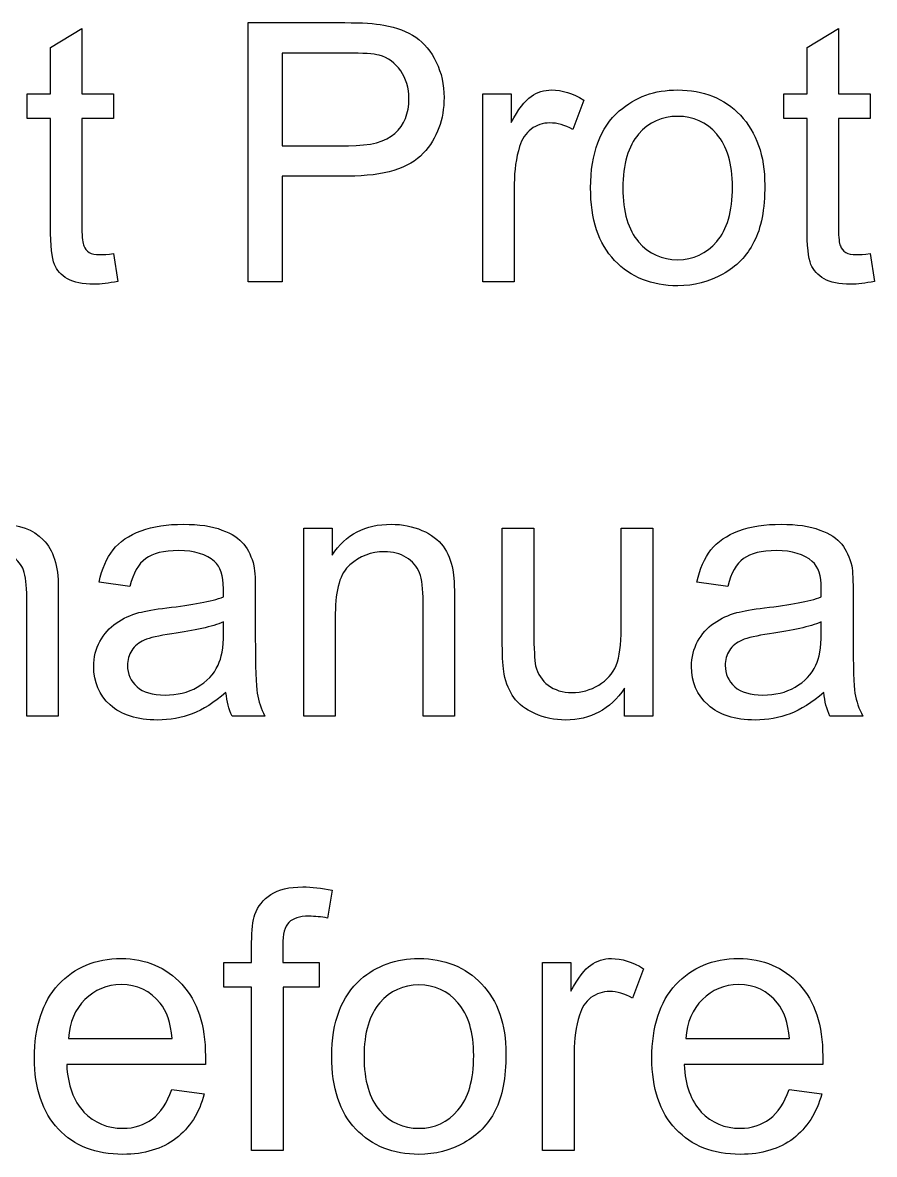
# Model space of a CAD drawing. Extents: x -45 to 645, y -160 to 467.
# Drawn here: x 376.39 to 380.54, y 147.13 to 152.65 of the extents above; entities that cross this region are included whole.
import ezdxf

# ---------------------------------------------------------------- set-up
doc = ezdxf.new("R2010")
doc.units = 0
doc.layers.add('layer 1', color=7, linetype='Continuous')

msp = doc.modelspace()

# ---------------------------------------------------------------- linework, layer by layer
at = {"layer": 'layer 1', "color": 7, "true_color": 0xffffff}
for points, knots in [([(377.6574, 151.3822), (377.6574, 151.3822), (377.6574, 151.8973), (377.6574, 151.8973), (377.6574, 151.8973), (377.9786, 151.8973), (377.9786, 151.8973), (378.155, 151.8973), (378.2772, 151.9343), (378.3453, 152.0084), (378.4135, 152.0825), (378.4466, 152.1742), (378.4466, 152.28), (378.4466, 152.3436), (378.4344, 152.4), (378.4082, 152.4529), (378.3837, 152.5042), (378.3506, 152.5446), (378.3087, 152.5746), (378.2668, 152.603), (378.2161, 152.6222), (378.1532, 152.6328), (378.1096, 152.6417), (378.0467, 152.6451), (377.9629, 152.6451), (377.9629, 152.6451), (377.4915, 152.6452), (377.4915, 152.6452), (377.4915, 152.6452), (377.4915, 151.3822), (377.4915, 151.3822), (377.4915, 151.3822), (377.6574, 151.3822), (377.6574, 151.3822)], [0, 0, 0, 0, 0.090909, 0.090909, 0.090909, 0.181818, 0.181818, 0.181818, 0.272727, 0.272727, 0.272727, 0.363636, 0.363636, 0.363636, 0.454545, 0.454545, 0.454545, 0.545455, 0.545455, 0.545455, 0.636364, 0.636364, 0.636364, 0.727273, 0.727273, 0.727273, 0.818182, 0.818182, 0.818182, 0.909091, 0.909091, 0.909091, 1, 1, 1, 1]), ([(376.7693, 151.5145), (376.7465, 151.5145), (376.7291, 151.518), (376.7168, 151.5251), (376.7047, 151.534), (376.6959, 151.5427), (376.6907, 151.5568), (376.6854, 151.5693), (376.6819, 151.5974), (376.6819, 151.6415), (376.6819, 151.6415), (376.6819, 152.1777), (376.6819, 152.1777), (376.6819, 152.1777), (376.8356, 152.1777), (376.8356, 152.1777), (376.8356, 152.1777), (376.8356, 152.2978), (376.8356, 152.2978), (376.8356, 152.2978), (376.6819, 152.2978), (376.6819, 152.2978), (376.6819, 152.2978), (376.6819, 152.6171), (376.6819, 152.6171), (376.6819, 152.6171), (376.5283, 152.5236), (376.5283, 152.5236), (376.5283, 152.5236), (376.5283, 152.2978), (376.5283, 152.2978), (376.5283, 152.2978), (376.4148, 152.2978), (376.4148, 152.2978), (376.4148, 152.2978), (376.4148, 152.1777), (376.4148, 152.1777), (376.4148, 152.1777), (376.5283, 152.1777), (376.5283, 152.1777), (376.5283, 152.1777), (376.5283, 151.6505), (376.5283, 151.6505), (376.5283, 151.5568), (376.5352, 151.4968), (376.5475, 151.4668), (376.5597, 151.4387), (376.5806, 151.4139), (376.6121, 151.3963), (376.6418, 151.3788), (376.6854, 151.3698), (376.7413, 151.3698), (376.7745, 151.3699), (376.8129, 151.3751), (376.8565, 151.384), (376.8565, 151.384), (376.8356, 151.5199), (376.8356, 151.5199), (376.8077, 151.5163), (376.7849, 151.5145), (376.7693, 151.5145)], [0, 0, 0, 0, 0.05, 0.05, 0.05, 0.1, 0.1, 0.1, 0.15, 0.15, 0.15, 0.2, 0.2, 0.2, 0.25, 0.25, 0.25, 0.3, 0.3, 0.3, 0.35, 0.35, 0.35, 0.4, 0.4, 0.4, 0.45, 0.45, 0.45, 0.5, 0.5, 0.5, 0.55, 0.55, 0.55, 0.6, 0.6, 0.6, 0.65, 0.65, 0.65, 0.7, 0.7, 0.7, 0.75, 0.75, 0.75, 0.8, 0.8, 0.8, 0.85, 0.85, 0.85, 0.9, 0.9, 0.9, 0.95, 0.95, 0.95, 1, 1, 1, 1]), ([(380.4567, 151.5145), (380.434, 151.5145), (380.4165, 151.518), (380.4043, 151.5251), (380.3921, 151.534), (380.3833, 151.5427), (380.3781, 151.5568), (380.3728, 151.5693), (380.3693, 151.5974), (380.3693, 151.6415), (380.3693, 151.6415), (380.3694, 152.1777), (380.3694, 152.1777), (380.3694, 152.1777), (380.523, 152.1777), (380.523, 152.1777), (380.523, 152.1777), (380.523, 152.2978), (380.523, 152.2978), (380.523, 152.2978), (380.3694, 152.2978), (380.3694, 152.2978), (380.3694, 152.2978), (380.3694, 152.6171), (380.3694, 152.6171), (380.3694, 152.6171), (380.2157, 152.5236), (380.2157, 152.5236), (380.2157, 152.5236), (380.2157, 152.2978), (380.2157, 152.2978), (380.2157, 152.2978), (380.1022, 152.2978), (380.1022, 152.2978), (380.1022, 152.2978), (380.1022, 152.1777), (380.1022, 152.1777), (380.1022, 152.1777), (380.2157, 152.1777), (380.2157, 152.1777), (380.2157, 152.1777), (380.2157, 151.6505), (380.2157, 151.6505), (380.2157, 151.5568), (380.2227, 151.4968), (380.2349, 151.4668), (380.2471, 151.4387), (380.2681, 151.4139), (380.2995, 151.3963), (380.3292, 151.3788), (380.3728, 151.3698), (380.4287, 151.3698), (380.4619, 151.3699), (380.5003, 151.3751), (380.544, 151.384), (380.544, 151.384), (380.523, 151.5199), (380.523, 151.5199), (380.4951, 151.5163), (380.4724, 151.5145), (380.4567, 151.5145)], [0, 0, 0, 0, 0.05, 0.05, 0.05, 0.1, 0.1, 0.1, 0.15, 0.15, 0.15, 0.2, 0.2, 0.2, 0.25, 0.25, 0.25, 0.3, 0.3, 0.3, 0.35, 0.35, 0.35, 0.4, 0.4, 0.4, 0.45, 0.45, 0.45, 0.5, 0.5, 0.5, 0.55, 0.55, 0.55, 0.6, 0.6, 0.6, 0.65, 0.65, 0.65, 0.7, 0.7, 0.7, 0.75, 0.75, 0.75, 0.8, 0.8, 0.8, 0.85, 0.85, 0.85, 0.9, 0.9, 0.9, 0.95, 0.95, 0.95, 1, 1, 1, 1]), ([(377.6574, 152.497), (377.6574, 152.497), (377.9769, 152.497), (377.9769, 152.497), (378.052, 152.497), (378.1043, 152.4934), (378.1305, 152.4864), (378.1742, 152.4742), (378.2091, 152.4493), (378.2353, 152.4105), (378.2615, 152.3736), (378.2755, 152.3276), (378.2755, 152.2747), (378.2755, 152.2025), (378.2528, 152.146), (378.2074, 152.1054), (378.1637, 152.0648), (378.0869, 152.0454), (377.9804, 152.0454), (377.9804, 152.0454), (377.6574, 152.0456), (377.6574, 152.0456), (377.6574, 152.0456), (377.6574, 152.497), (377.6574, 152.497)], [0, 0, 0, 0, 0.125, 0.125, 0.125, 0.25, 0.25, 0.25, 0.375, 0.375, 0.375, 0.5, 0.5, 0.5, 0.625, 0.625, 0.625, 0.75, 0.75, 0.75, 0.875, 0.875, 0.875, 1, 1, 1, 1]), ([(378.789, 151.3822), (378.789, 151.3822), (378.789, 151.8602), (378.789, 151.8602), (378.789, 151.9255), (378.7977, 151.9854), (378.8152, 152.0419), (378.8257, 152.0773), (378.8449, 152.1054), (378.871, 152.1266), (378.8973, 152.146), (378.9287, 152.1565), (378.9618, 152.1565), (378.9986, 152.1567), (379.0352, 152.146), (379.0736, 152.1248), (379.0736, 152.1248), (379.1277, 152.2678), (379.1277, 152.2678), (379.0736, 152.3014), (379.0212, 152.3171), (378.9706, 152.3171), (378.9339, 152.3172), (378.9007, 152.3065), (378.871, 152.2853), (378.8414, 152.266), (378.8082, 152.2218), (378.7733, 152.1583), (378.7733, 152.1583), (378.7733, 152.2978), (378.7733, 152.2978), (378.7733, 152.2978), (378.6353, 152.2978), (378.6353, 152.2978), (378.6353, 152.2978), (378.6353, 151.3822), (378.6353, 151.3822), (378.6353, 151.3822), (378.789, 151.3822), (378.789, 151.3822)], [0, 0, 0, 0, 0.076923, 0.076923, 0.076923, 0.153846, 0.153846, 0.153846, 0.230769, 0.230769, 0.230769, 0.307692, 0.307692, 0.307692, 0.384615, 0.384615, 0.384615, 0.461538, 0.461538, 0.461538, 0.538462, 0.538462, 0.538462, 0.615385, 0.615385, 0.615385, 0.692308, 0.692308, 0.692308, 0.769231, 0.769231, 0.769231, 0.846154, 0.846154, 0.846154, 0.923077, 0.923077, 0.923077, 1, 1, 1, 1]), ([(379.278, 151.4864), (379.3566, 151.4034), (379.4596, 151.3628), (379.5853, 151.3628), (379.6657, 151.3629), (379.7372, 151.3822), (379.8053, 151.4192), (379.8717, 151.4564), (379.9223, 151.5074), (379.9573, 151.5762), (379.9922, 151.6433), (380.0097, 151.735), (380.0097, 151.8532), (380.0097, 151.9979), (379.9695, 152.1107), (379.8909, 152.1936), (379.8123, 152.2765), (379.7111, 152.3171), (379.5853, 152.3171), (379.4736, 152.3172), (379.3793, 152.2835), (379.3007, 152.2147), (379.2082, 152.1337), (379.161, 152.0084), (379.161, 151.8408), (379.161, 151.6856), (379.1994, 151.5674), (379.278, 151.4864)], [0, 0, 0, 0, 0.111111, 0.111111, 0.111111, 0.222222, 0.222222, 0.222222, 0.333333, 0.333333, 0.333333, 0.444444, 0.444444, 0.444444, 0.555556, 0.555556, 0.555556, 0.666667, 0.666667, 0.666667, 0.777778, 0.777778, 0.777778, 0.888889, 0.888889, 0.888889, 1, 1, 1, 1]), ([(379.395, 152.1019), (379.4456, 152.1601), (379.5085, 152.1883), (379.5853, 152.1883), (379.6622, 152.1884), (379.725, 152.1601), (379.7757, 152.1018), (379.8263, 152.0438), (379.8525, 151.9572), (379.8525, 151.8443), (379.8525, 151.7245), (379.8263, 151.6362), (379.7757, 151.578), (379.725, 151.5199), (379.6622, 151.4898), (379.5853, 151.4898), (379.5085, 151.4899), (379.4456, 151.518), (379.395, 151.5762), (379.3444, 151.6346), (379.3182, 151.7226), (379.3182, 151.839), (379.3182, 151.9555), (379.3444, 152.0437), (379.395, 152.1019)], [0, 0, 0, 0, 0.125, 0.125, 0.125, 0.25, 0.25, 0.25, 0.375, 0.375, 0.375, 0.5, 0.5, 0.5, 0.625, 0.625, 0.625, 0.75, 0.75, 0.75, 0.875, 0.875, 0.875, 1, 1, 1, 1]), ([(375.4908, 149.2657), (375.4908, 149.2657), (375.4908, 149.7403), (375.4908, 149.7403), (375.4908, 149.8231), (375.4995, 149.8865), (375.5153, 149.9306), (375.5327, 149.9749), (375.5589, 150.0083), (375.5956, 150.0312), (375.6323, 150.0542), (375.6724, 150.0664), (375.7143, 150.0664), (375.772, 150.0665), (375.8121, 150.0488), (375.8365, 150.0153), (375.8627, 149.98), (375.875, 149.9289), (375.875, 149.8601), (375.875, 149.8601), (375.875, 149.2657), (375.875, 149.2657), (375.875, 149.2657), (376.0286, 149.2657), (376.0286, 149.2657), (376.0286, 149.2657), (376.0286, 149.7967), (376.0286, 149.7967), (376.0286, 149.8919), (376.0496, 149.9589), (376.0915, 150.0029), (376.1334, 150.0453), (376.1875, 150.0664), (376.2504, 150.0664), (376.2871, 150.0665), (376.3167, 150.0576), (376.3429, 150.0418), (376.3692, 150.0243), (376.3883, 150.0029), (376.3971, 149.9765), (376.4076, 149.9483), (376.4128, 149.9042), (376.4128, 149.8424), (376.4128, 149.8424), (376.4128, 149.2657), (376.4128, 149.2657), (376.4128, 149.2657), (376.5665, 149.2657), (376.5665, 149.2657), (376.5665, 149.2657), (376.5665, 149.8937), (376.5665, 149.8937), (376.5665, 149.9977), (376.542, 150.0753), (376.4931, 150.1247), (376.4442, 150.1759), (376.3761, 150.2005), (376.2853, 150.2005), (376.1701, 150.2007), (376.0758, 150.1476), (376.0042, 150.04), (375.9867, 150.0912), (375.957, 150.1299), (375.9134, 150.1582), (375.8715, 150.1864), (375.8156, 150.2005), (375.7492, 150.2005), (375.6881, 150.2007), (375.6357, 150.1864), (375.5886, 150.1599), (375.5415, 150.1318), (375.503, 150.0964), (375.4751, 150.0524), (375.4751, 150.0524), (375.4751, 150.1812), (375.4751, 150.1812), (375.4751, 150.1812), (375.3372, 150.1812), (375.3372, 150.1812), (375.3372, 150.1812), (375.3372, 149.2657), (375.3372, 149.2657), (375.3372, 149.2657), (375.4908, 149.2657), (375.4908, 149.2657)], [0, 0, 0, 0, 0.035714, 0.035714, 0.035714, 0.071429, 0.071429, 0.071429, 0.107143, 0.107143, 0.107143, 0.142857, 0.142857, 0.142857, 0.178571, 0.178571, 0.178571, 0.214286, 0.214286, 0.214286, 0.25, 0.25, 0.25, 0.285714, 0.285714, 0.285714, 0.321429, 0.321429, 0.321429, 0.357143, 0.357143, 0.357143, 0.392857, 0.392857, 0.392857, 0.428571, 0.428571, 0.428571, 0.464286, 0.464286, 0.464286, 0.5, 0.5, 0.5, 0.535714, 0.535714, 0.535714, 0.571429, 0.571429, 0.571429, 0.607143, 0.607143, 0.607143, 0.642857, 0.642857, 0.642857, 0.678571, 0.678571, 0.678571, 0.714286, 0.714286, 0.714286, 0.75, 0.75, 0.75, 0.785714, 0.785714, 0.785714, 0.821429, 0.821429, 0.821429, 0.857143, 0.857143, 0.857143, 0.892857, 0.892857, 0.892857, 0.928571, 0.928571, 0.928571, 0.964286, 0.964286, 0.964286, 1, 1, 1, 1]), ([(377.4133, 149.2657), (377.4133, 149.2657), (377.574, 149.2657), (377.574, 149.2657), (377.5548, 149.301), (377.5425, 149.338), (377.5356, 149.3768), (377.5304, 149.4139), (377.5268, 149.5055), (377.5268, 149.6484), (377.5268, 149.6484), (377.5268, 149.8548), (377.5268, 149.8548), (377.5268, 149.9237), (377.5251, 149.9712), (377.5198, 149.9977), (377.5094, 150.0402), (377.4936, 150.0753), (377.471, 150.1035), (377.4483, 150.1318), (377.4133, 150.1547), (377.3644, 150.1723), (377.3156, 150.1918), (377.2527, 150.2005), (377.1758, 150.2005), (377.0973, 150.2007), (377.0292, 150.1899), (376.9698, 150.1688), (376.9104, 150.1459), (376.865, 150.1159), (376.8336, 150.0753), (376.8022, 150.0366), (376.7795, 149.9836), (376.7655, 149.9183), (376.7655, 149.9183), (376.9157, 149.8973), (376.9157, 149.8973), (376.9314, 149.9626), (376.9576, 150.0083), (376.9925, 150.0329), (377.0274, 150.0594), (377.0798, 150.0718), (377.1531, 150.0718), (377.23, 150.0719), (377.2894, 150.0541), (377.3278, 150.0188), (377.3575, 149.9943), (377.3714, 149.95), (377.3714, 149.8865), (377.3714, 149.8814), (377.3714, 149.8671), (377.3714, 149.846), (377.3121, 149.8249), (377.2212, 149.8072), (377.0955, 149.7931), (377.0362, 149.7862), (376.9908, 149.7772), (376.9593, 149.7701), (376.9192, 149.7578), (376.8825, 149.7419), (376.8493, 149.719), (376.8161, 149.6961), (376.7899, 149.6661), (376.769, 149.629), (376.7498, 149.5939), (376.7393, 149.5514), (376.7393, 149.5073), (376.7393, 149.4315), (376.7655, 149.3679), (376.8196, 149.3203), (376.8738, 149.271), (376.9506, 149.2463), (377.0501, 149.2463), (377.1095, 149.2464), (377.1671, 149.2568), (377.2195, 149.2762), (377.2719, 149.2974), (377.326, 149.3309), (377.3836, 149.3803), (377.3889, 149.3363), (377.3976, 149.2992), (377.4133, 149.2657)], [0, 0, 0, 0, 0.037037, 0.037037, 0.037037, 0.074074, 0.074074, 0.074074, 0.111111, 0.111111, 0.111111, 0.148148, 0.148148, 0.148148, 0.185185, 0.185185, 0.185185, 0.222222, 0.222222, 0.222222, 0.259259, 0.259259, 0.259259, 0.296296, 0.296296, 0.296296, 0.333333, 0.333333, 0.333333, 0.37037, 0.37037, 0.37037, 0.407407, 0.407407, 0.407407, 0.444444, 0.444444, 0.444444, 0.481481, 0.481481, 0.481481, 0.518519, 0.518519, 0.518519, 0.555556, 0.555556, 0.555556, 0.592593, 0.592593, 0.592593, 0.62963, 0.62963, 0.62963, 0.666667, 0.666667, 0.666667, 0.703704, 0.703704, 0.703704, 0.740741, 0.740741, 0.740741, 0.777778, 0.777778, 0.777778, 0.814815, 0.814815, 0.814815, 0.851852, 0.851852, 0.851852, 0.888889, 0.888889, 0.888889, 0.925926, 0.925926, 0.925926, 0.962963, 0.962963, 0.962963, 1, 1, 1, 1]), ([(377.9166, 149.2657), (377.9166, 149.2657), (377.9166, 149.7649), (377.9166, 149.7649), (377.9166, 149.8832), (377.941, 149.9624), (377.9881, 150.0029), (378.0353, 150.0453), (378.0912, 150.0664), (378.1558, 150.0664), (378.1977, 150.0665), (378.2326, 150.0576), (378.2623, 150.0382), (378.2938, 150.0207), (378.3147, 149.9941), (378.3269, 149.9642), (378.3391, 149.9324), (378.3444, 149.8848), (378.3444, 149.8213), (378.3444, 149.8213), (378.3444, 149.2657), (378.3444, 149.2657), (378.3444, 149.2657), (378.498, 149.2657), (378.498, 149.2657), (378.498, 149.2657), (378.498, 149.8284), (378.498, 149.8284), (378.498, 149.8991), (378.4945, 149.95), (378.4893, 149.9783), (378.4806, 150.0225), (378.4649, 150.0612), (378.4422, 150.0929), (378.4195, 150.1247), (378.3845, 150.1511), (378.3391, 150.1705), (378.2938, 150.19), (378.2431, 150.2005), (378.189, 150.2005), (378.0633, 150.2007), (377.9672, 150.1511), (377.9008, 150.0506), (377.9008, 150.0506), (377.9008, 150.1812), (377.9008, 150.1812), (377.9008, 150.1812), (377.7629, 150.1812), (377.7629, 150.1812), (377.7629, 150.1812), (377.7629, 149.2657), (377.7629, 149.2657), (377.7629, 149.2657), (377.9166, 149.2657), (377.9166, 149.2657)], [0, 0, 0, 0, 0.055556, 0.055556, 0.055556, 0.111111, 0.111111, 0.111111, 0.166667, 0.166667, 0.166667, 0.222222, 0.222222, 0.222222, 0.277778, 0.277778, 0.277778, 0.333333, 0.333333, 0.333333, 0.388889, 0.388889, 0.388889, 0.444444, 0.444444, 0.444444, 0.5, 0.5, 0.5, 0.555556, 0.555556, 0.555556, 0.611111, 0.611111, 0.611111, 0.666667, 0.666667, 0.666667, 0.722222, 0.722222, 0.722222, 0.777778, 0.777778, 0.777778, 0.833333, 0.833333, 0.833333, 0.888889, 0.888889, 0.888889, 0.944444, 0.944444, 0.944444, 1, 1, 1, 1]), ([(380.3269, 149.2657), (380.3269, 149.2657), (380.4876, 149.2657), (380.4876, 149.2657), (380.4684, 149.301), (380.4562, 149.338), (380.4492, 149.3768), (380.444, 149.4139), (380.4404, 149.5055), (380.4404, 149.6484), (380.4404, 149.6484), (380.4405, 149.8548), (380.4405, 149.8548), (380.4405, 149.9237), (380.4387, 149.9712), (380.4335, 149.9977), (380.423, 150.0402), (380.4073, 150.0753), (380.3846, 150.1035), (380.3619, 150.1318), (380.3269, 150.1547), (380.278, 150.1723), (380.2292, 150.1918), (380.1663, 150.2005), (380.0895, 150.2005), (380.0109, 150.2007), (379.9428, 150.1899), (379.8834, 150.1688), (379.8241, 150.1459), (379.7786, 150.1159), (379.7472, 150.0753), (379.7158, 150.0366), (379.6931, 149.9836), (379.6791, 149.9183), (379.6791, 149.9183), (379.8293, 149.8973), (379.8293, 149.8973), (379.845, 149.9626), (379.8712, 150.0083), (379.9061, 150.0329), (379.941, 150.0594), (379.9934, 150.0718), (380.0668, 150.0718), (380.1436, 150.0719), (380.203, 150.0541), (380.2414, 150.0188), (380.2711, 149.9943), (380.285, 149.95), (380.285, 149.8865), (380.285, 149.8814), (380.285, 149.8671), (380.285, 149.846), (380.2257, 149.8249), (380.1349, 149.8072), (380.0091, 149.7931), (379.9498, 149.7862), (379.9044, 149.7772), (379.8729, 149.7701), (379.8328, 149.7578), (379.7961, 149.7419), (379.7629, 149.719), (379.7297, 149.6961), (379.7035, 149.6661), (379.6826, 149.629), (379.6634, 149.5939), (379.6529, 149.5514), (379.6529, 149.5073), (379.653, 149.4315), (379.6791, 149.3679), (379.7332, 149.3203), (379.7874, 149.271), (379.8642, 149.2463), (379.9637, 149.2463), (380.0231, 149.2464), (380.0807, 149.2568), (380.1331, 149.2762), (380.1855, 149.2974), (380.2396, 149.3309), (380.2972, 149.3803), (380.3025, 149.3363), (380.3112, 149.2992), (380.3269, 149.2657)], [0, 0, 0, 0, 0.037037, 0.037037, 0.037037, 0.074074, 0.074074, 0.074074, 0.111111, 0.111111, 0.111111, 0.148148, 0.148148, 0.148148, 0.185185, 0.185185, 0.185185, 0.222222, 0.222222, 0.222222, 0.259259, 0.259259, 0.259259, 0.296296, 0.296296, 0.296296, 0.333333, 0.333333, 0.333333, 0.37037, 0.37037, 0.37037, 0.407407, 0.407407, 0.407407, 0.444444, 0.444444, 0.444444, 0.481481, 0.481481, 0.481481, 0.518519, 0.518519, 0.518519, 0.555556, 0.555556, 0.555556, 0.592593, 0.592593, 0.592593, 0.62963, 0.62963, 0.62963, 0.666667, 0.666667, 0.666667, 0.703704, 0.703704, 0.703704, 0.740741, 0.740741, 0.740741, 0.777778, 0.777778, 0.777778, 0.814815, 0.814815, 0.814815, 0.851852, 0.851852, 0.851852, 0.888889, 0.888889, 0.888889, 0.925926, 0.925926, 0.925926, 0.962963, 0.962963, 0.962963, 1, 1, 1, 1]), ([(379.464, 149.2657), (379.464, 149.2657), (379.464, 150.1812), (379.464, 150.1812), (379.464, 150.1812), (379.3104, 150.1812), (379.3104, 150.1812), (379.3104, 150.1812), (379.3104, 149.6927), (379.3104, 149.6927), (379.3104, 149.6133), (379.3016, 149.5549), (379.2859, 149.5126), (379.2684, 149.472), (379.2405, 149.4403), (379.2003, 149.4156), (379.1602, 149.3927), (379.1165, 149.3803), (379.0711, 149.3803), (379.024, 149.3804), (378.9855, 149.3927), (378.9541, 149.4156), (378.9244, 149.4387), (378.9035, 149.4703), (378.893, 149.5108), (378.8878, 149.5391), (378.8843, 149.5937), (378.8843, 149.6749), (378.8843, 149.6749), (378.8843, 150.1812), (378.8843, 150.1812), (378.8843, 150.1812), (378.7306, 150.1812), (378.7306, 150.1812), (378.7306, 150.1812), (378.7306, 149.6149), (378.7306, 149.6149), (378.7306, 149.548), (378.7341, 149.5003), (378.7393, 149.4703), (378.7498, 149.4244), (378.7655, 149.3856), (378.7865, 149.3556), (378.8092, 149.324), (378.8441, 149.2974), (378.8895, 149.278), (378.9367, 149.2569), (378.9855, 149.2463), (379.0397, 149.2463), (379.1602, 149.2464), (379.2562, 149.2974), (379.326, 149.4015), (379.326, 149.4015), (379.3261, 149.2657), (379.3261, 149.2657), (379.3261, 149.2657), (379.464, 149.2657), (379.464, 149.2657)], [0, 0, 0, 0, 0.052632, 0.052632, 0.052632, 0.105263, 0.105263, 0.105263, 0.157895, 0.157895, 0.157895, 0.210526, 0.210526, 0.210526, 0.263158, 0.263158, 0.263158, 0.315789, 0.315789, 0.315789, 0.368421, 0.368421, 0.368421, 0.421053, 0.421053, 0.421053, 0.473684, 0.473684, 0.473684, 0.526316, 0.526316, 0.526316, 0.578947, 0.578947, 0.578947, 0.631579, 0.631579, 0.631579, 0.684211, 0.684211, 0.684211, 0.736842, 0.736842, 0.736842, 0.789474, 0.789474, 0.789474, 0.842105, 0.842105, 0.842105, 0.894737, 0.894737, 0.894737, 0.947368, 0.947368, 0.947368, 1, 1, 1, 1]), ([(377.3714, 149.6679), (377.3714, 149.599), (377.3627, 149.5479), (377.3452, 149.5144), (377.3243, 149.4687), (377.2911, 149.4332), (377.2439, 149.4068), (377.1986, 149.3804), (377.1462, 149.3679), (377.0868, 149.3679), (377.0257, 149.368), (376.9803, 149.3821), (376.9506, 149.4085), (376.9192, 149.4369), (376.9034, 149.4703), (376.9034, 149.5126), (376.9035, 149.5391), (376.9104, 149.5638), (376.9244, 149.5849), (376.9384, 149.608), (376.9593, 149.6237), (376.9855, 149.6361), (377.0117, 149.6467), (377.0571, 149.6572), (377.12, 149.6661), (377.2318, 149.682), (377.3155, 149.7013), (377.3714, 149.7243), (377.3714, 149.7243), (377.3714, 149.6679), (377.3714, 149.6679)], [0, 0, 0, 0, 0.1, 0.1, 0.1, 0.2, 0.2, 0.2, 0.3, 0.3, 0.3, 0.4, 0.4, 0.4, 0.5, 0.5, 0.5, 0.6, 0.6, 0.6, 0.7, 0.7, 0.7, 0.8, 0.8, 0.8, 0.9, 0.9, 0.9, 1, 1, 1, 1]), ([(380.285, 149.6679), (380.285, 149.599), (380.2763, 149.5479), (380.2588, 149.5144), (380.2379, 149.4687), (380.2047, 149.4332), (380.1576, 149.4068), (380.1122, 149.3804), (380.0598, 149.3679), (380.0004, 149.3679), (379.9393, 149.368), (379.8939, 149.3821), (379.8642, 149.4085), (379.8328, 149.4369), (379.8171, 149.4703), (379.8171, 149.5126), (379.8171, 149.5391), (379.824, 149.5638), (379.838, 149.5849), (379.852, 149.608), (379.8729, 149.6237), (379.8991, 149.6361), (379.9254, 149.6467), (379.9707, 149.6572), (380.0336, 149.6661), (380.1454, 149.682), (380.2291, 149.7013), (380.285, 149.7243), (380.285, 149.7243), (380.285, 149.6679), (380.285, 149.6679)], [0, 0, 0, 0, 0.1, 0.1, 0.1, 0.2, 0.2, 0.2, 0.3, 0.3, 0.3, 0.4, 0.4, 0.4, 0.5, 0.5, 0.5, 0.6, 0.6, 0.6, 0.7, 0.7, 0.7, 0.8, 0.8, 0.8, 0.9, 0.9, 0.9, 1, 1, 1, 1]), ([(377.6626, 147.1489), (377.6626, 147.1489), (377.6626, 147.9445), (377.6626, 147.9445), (377.6626, 147.9445), (377.8372, 147.9445), (377.8372, 147.9445), (377.8372, 147.9445), (377.8372, 148.0645), (377.8372, 148.0645), (377.8372, 148.0645), (377.6609, 148.0645), (377.6609, 148.0645), (377.6609, 148.0645), (377.6609, 148.149), (377.6609, 148.149), (377.6609, 148.2038), (377.6696, 148.2408), (377.6905, 148.2602), (377.7098, 148.2796), (377.7412, 148.2902), (377.7883, 148.2902), (377.8163, 148.2903), (377.8477, 148.2866), (377.8791, 148.2813), (377.8791, 148.2813), (377.9018, 148.4173), (377.9018, 148.4173), (377.8495, 148.4279), (377.8023, 148.433), (377.7586, 148.433), (377.6923, 148.4332), (377.6399, 148.4207), (377.6032, 148.396), (377.5648, 148.3713), (377.5404, 148.3378), (377.5247, 148.299), (377.5142, 148.2691), (377.5089, 148.2231), (377.5089, 148.1614), (377.5089, 148.1614), (377.509, 148.0645), (377.509, 148.0645), (377.509, 148.0645), (377.3728, 148.0645), (377.3728, 148.0645), (377.3728, 148.0645), (377.3728, 147.9445), (377.3728, 147.9445), (377.3728, 147.9445), (377.509, 147.9445), (377.509, 147.9445), (377.509, 147.9445), (377.509, 147.1489), (377.509, 147.1489), (377.509, 147.1489), (377.6626, 147.1489), (377.6626, 147.1489)], [0, 0, 0, 0, 0.052632, 0.052632, 0.052632, 0.105263, 0.105263, 0.105263, 0.157895, 0.157895, 0.157895, 0.210526, 0.210526, 0.210526, 0.263158, 0.263158, 0.263158, 0.315789, 0.315789, 0.315789, 0.368421, 0.368421, 0.368421, 0.421053, 0.421053, 0.421053, 0.473684, 0.473684, 0.473684, 0.526316, 0.526316, 0.526316, 0.578947, 0.578947, 0.578947, 0.631579, 0.631579, 0.631579, 0.684211, 0.684211, 0.684211, 0.736842, 0.736842, 0.736842, 0.789474, 0.789474, 0.789474, 0.842105, 0.842105, 0.842105, 0.894737, 0.894737, 0.894737, 0.947368, 0.947368, 0.947368, 1, 1, 1, 1]), ([(377.0249, 147.3025), (376.9848, 147.2725), (376.9376, 147.2565), (376.8817, 147.2565), (376.8049, 147.2567), (376.742, 147.283), (376.6914, 147.3359), (376.6408, 147.3906), (376.6128, 147.4664), (376.6076, 147.567), (376.6076, 147.567), (377.2834, 147.567), (377.2834, 147.567), (377.2834, 147.5847), (377.2834, 147.5987), (377.2834, 147.6075), (377.2834, 147.7593), (377.245, 147.8756), (377.1681, 147.9585), (377.0913, 148.0415), (376.9935, 148.0838), (376.873, 148.0838), (376.7473, 148.084), (376.646, 148.0414), (376.5674, 147.9568), (376.4889, 147.8722), (376.4504, 147.7522), (376.4504, 147.5987), (376.4505, 147.4505), (376.4889, 147.3359), (376.5674, 147.253), (376.6443, 147.1702), (376.749, 147.1295), (376.8817, 147.1295), (376.9865, 147.1297), (377.0721, 147.156), (377.1402, 147.2071), (377.2066, 147.2585), (377.2537, 147.3306), (377.2781, 147.4241), (377.2781, 147.4241), (377.1193, 147.4454), (377.1193, 147.4454), (377.0965, 147.3801), (377.0651, 147.3324), (377.0249, 147.3025)], [0, 0, 0, 0, 0.066667, 0.066667, 0.066667, 0.133333, 0.133333, 0.133333, 0.2, 0.2, 0.2, 0.266667, 0.266667, 0.266667, 0.333333, 0.333333, 0.333333, 0.4, 0.4, 0.4, 0.466667, 0.466667, 0.466667, 0.533333, 0.533333, 0.533333, 0.6, 0.6, 0.6, 0.666667, 0.666667, 0.666667, 0.733333, 0.733333, 0.733333, 0.8, 0.8, 0.8, 0.866667, 0.866667, 0.866667, 0.933333, 0.933333, 0.933333, 1, 1, 1, 1]), ([(378.0167, 147.2531), (378.0953, 147.1702), (378.1983, 147.1295), (378.3241, 147.1295), (378.4044, 147.1297), (378.476, 147.1489), (378.5441, 147.186), (378.6105, 147.2231), (378.6611, 147.2742), (378.696, 147.3429), (378.731, 147.4101), (378.7484, 147.5017), (378.7484, 147.6199), (378.7484, 147.7647), (378.7082, 147.8774), (378.6296, 147.9603), (378.5511, 148.0433), (378.4498, 148.0838), (378.3241, 148.0838), (378.2123, 148.084), (378.118, 148.0503), (378.0394, 147.9815), (377.9469, 147.9004), (377.8997, 147.7751), (377.8997, 147.6075), (377.8998, 147.4523), (377.9381, 147.3341), (378.0167, 147.2531)], [0, 0, 0, 0, 0.111111, 0.111111, 0.111111, 0.222222, 0.222222, 0.222222, 0.333333, 0.333333, 0.333333, 0.444444, 0.444444, 0.444444, 0.555556, 0.555556, 0.555556, 0.666667, 0.666667, 0.666667, 0.777778, 0.777778, 0.777778, 0.888889, 0.888889, 0.888889, 1, 1, 1, 1]), ([(379.0805, 147.1489), (379.0805, 147.1489), (379.0805, 147.627), (379.0805, 147.627), (379.0805, 147.6922), (379.0892, 147.7522), (379.1067, 147.8086), (379.1172, 147.844), (379.1364, 147.8721), (379.1626, 147.8933), (379.1888, 147.9127), (379.2202, 147.9233), (379.2533, 147.9233), (379.2901, 147.9234), (379.3267, 147.9127), (379.3651, 147.8915), (379.3651, 147.8915), (379.4192, 148.0345), (379.4192, 148.0345), (379.3651, 148.0681), (379.3127, 148.0838), (379.2621, 148.0838), (379.2254, 148.084), (379.1922, 148.0732), (379.1626, 148.052), (379.1329, 148.0328), (379.0997, 147.9885), (379.0648, 147.925), (379.0648, 147.925), (379.0648, 148.0645), (379.0648, 148.0645), (379.0648, 148.0645), (378.9268, 148.0645), (378.9268, 148.0645), (378.9268, 148.0645), (378.9268, 147.1489), (378.9268, 147.1489), (378.9268, 147.1489), (379.0805, 147.1489), (379.0805, 147.1489)], [0, 0, 0, 0, 0.076923, 0.076923, 0.076923, 0.153846, 0.153846, 0.153846, 0.230769, 0.230769, 0.230769, 0.307692, 0.307692, 0.307692, 0.384615, 0.384615, 0.384615, 0.461538, 0.461538, 0.461538, 0.538462, 0.538462, 0.538462, 0.615385, 0.615385, 0.615385, 0.692308, 0.692308, 0.692308, 0.769231, 0.769231, 0.769231, 0.846154, 0.846154, 0.846154, 0.923077, 0.923077, 0.923077, 1, 1, 1, 1]), ([(380.034, 147.3025), (379.9939, 147.2725), (379.9467, 147.2565), (379.8908, 147.2565), (379.814, 147.2567), (379.7511, 147.283), (379.7005, 147.3359), (379.6498, 147.3906), (379.6219, 147.4664), (379.6167, 147.567), (379.6167, 147.567), (380.2925, 147.567), (380.2925, 147.567), (380.2925, 147.5847), (380.2924, 147.5987), (380.2924, 147.6075), (380.2925, 147.7593), (380.254, 147.8756), (380.1772, 147.9585), (380.1004, 148.0415), (380.0026, 148.0838), (379.8821, 148.0838), (379.7564, 148.084), (379.6551, 148.0414), (379.5765, 147.9568), (379.4979, 147.8722), (379.4595, 147.7522), (379.4595, 147.5987), (379.4595, 147.4505), (379.4979, 147.3359), (379.5765, 147.253), (379.6533, 147.1702), (379.7581, 147.1295), (379.8908, 147.1295), (379.9956, 147.1297), (380.0811, 147.156), (380.1492, 147.2071), (380.2156, 147.2585), (380.2627, 147.3306), (380.2872, 147.4241), (380.2872, 147.4241), (380.1283, 147.4454), (380.1283, 147.4454), (380.1056, 147.3801), (380.0741, 147.3324), (380.034, 147.3025)], [0, 0, 0, 0, 0.066667, 0.066667, 0.066667, 0.133333, 0.133333, 0.133333, 0.2, 0.2, 0.2, 0.266667, 0.266667, 0.266667, 0.333333, 0.333333, 0.333333, 0.4, 0.4, 0.4, 0.466667, 0.466667, 0.466667, 0.533333, 0.533333, 0.533333, 0.6, 0.6, 0.6, 0.666667, 0.666667, 0.666667, 0.733333, 0.733333, 0.733333, 0.8, 0.8, 0.8, 0.866667, 0.866667, 0.866667, 0.933333, 0.933333, 0.933333, 1, 1, 1, 1]), ([(376.6967, 147.8845), (376.7438, 147.9322), (376.8032, 147.9568), (376.873, 147.9568), (376.9516, 147.957), (377.0145, 147.9268), (377.0633, 147.8668), (377.0948, 147.8282), (377.114, 147.7716), (377.121, 147.694), (377.121, 147.694), (376.6164, 147.694), (376.6164, 147.694), (376.6216, 147.7734), (376.6478, 147.8368), (376.6967, 147.8845)], [0, 0, 0, 0, 0.2, 0.2, 0.2, 0.4, 0.4, 0.4, 0.6, 0.6, 0.6, 0.8, 0.8, 0.8, 1, 1, 1, 1]), ([(378.1338, 147.8687), (378.1844, 147.9268), (378.2472, 147.955), (378.3241, 147.955), (378.4009, 147.9552), (378.4638, 147.9268), (378.5144, 147.8686), (378.5651, 147.8105), (378.5912, 147.7239), (378.5912, 147.6111), (378.5913, 147.4912), (378.565, 147.4029), (378.5144, 147.3447), (378.4638, 147.2866), (378.4009, 147.2565), (378.3241, 147.2565), (378.2473, 147.2567), (378.1844, 147.2848), (378.1337, 147.3429), (378.0831, 147.4013), (378.0569, 147.4893), (378.0569, 147.6058), (378.0569, 147.7222), (378.0831, 147.8104), (378.1338, 147.8687)], [0, 0, 0, 0, 0.125, 0.125, 0.125, 0.25, 0.25, 0.25, 0.375, 0.375, 0.375, 0.5, 0.5, 0.5, 0.625, 0.625, 0.625, 0.75, 0.75, 0.75, 0.875, 0.875, 0.875, 1, 1, 1, 1]), ([(379.7057, 147.8845), (379.7529, 147.9322), (379.8122, 147.9568), (379.8821, 147.9568), (379.9607, 147.957), (380.0235, 147.9268), (380.0724, 147.8668), (380.1039, 147.8282), (380.123, 147.7716), (380.13, 147.694), (380.13, 147.694), (379.6254, 147.694), (379.6254, 147.694), (379.6306, 147.7734), (379.6568, 147.8368), (379.7057, 147.8845)], [0, 0, 0, 0, 0.2, 0.2, 0.2, 0.4, 0.4, 0.4, 0.6, 0.6, 0.6, 0.8, 0.8, 0.8, 1, 1, 1, 1])]:
    msp.add_open_spline(points, degree=3, knots=knots, dxfattribs=at)

doc.saveas('drawing.dxf')
